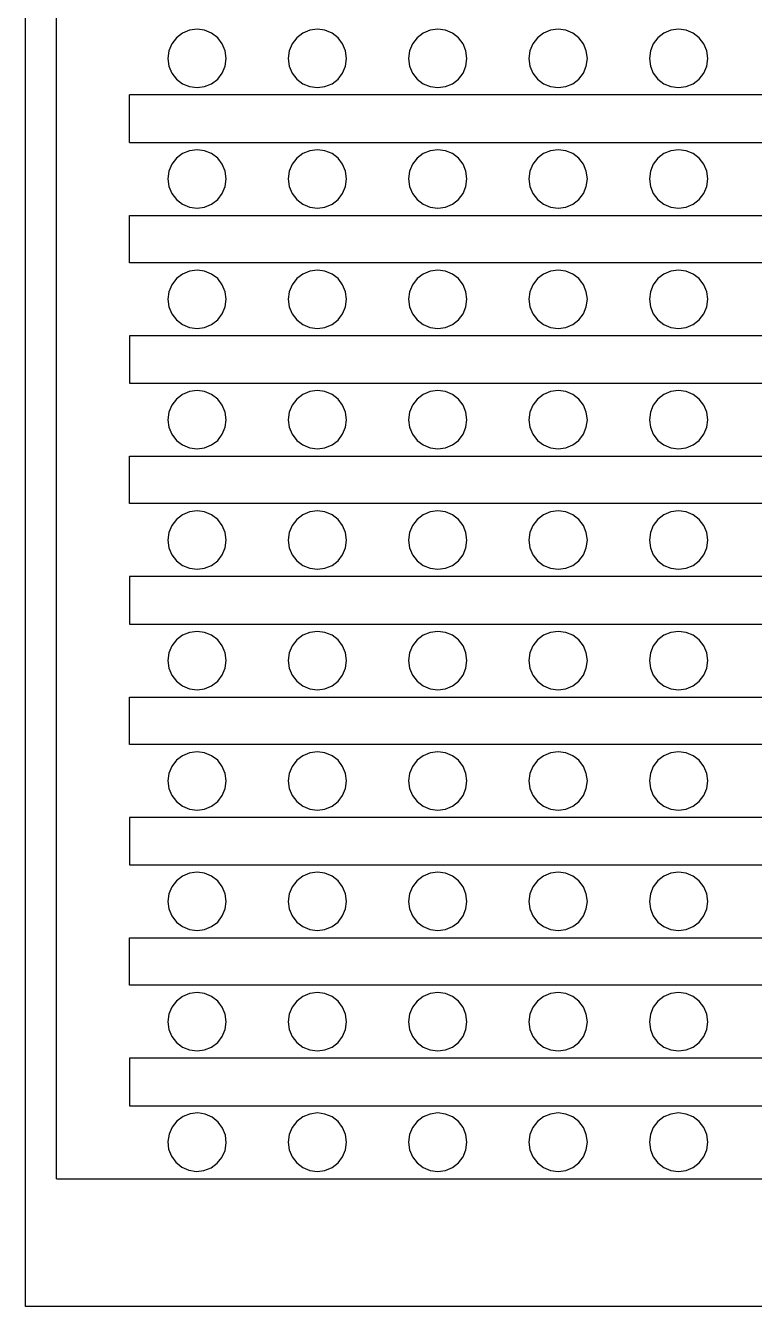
# Model space of a CAD drawing. Header units: metres. Extents: x 20 to 460, y 20 to 440.
# Drawn here: x 250 to 349.9, y 20 to 195.5 of the extents above; entities that cross this region are included whole.
import ezdxf

# ---------------------------------------------------------------- set-up
doc = ezdxf.new("R2010")
doc.units = ezdxf.units.M

msp = doc.modelspace()

# ---------------------------------------------------------------- linework, layer by layer
at = {"layer": 'Layer0'}
for p, q in [((250, 20), (250, 224.75)), ((254.25, 37.5), (254.25, 221.75)), ((272.46, 194.86), (271.5, 194.46)), ((273.5, 195), (272.46, 194.86)), ((274.54, 194.86), (273.5, 195)), ((275.5, 194.46), (274.54, 194.86)), ((288.96, 194.86), (288, 194.46)), ((290, 195), (288.96, 194.86)), ((291.04, 194.86), (290, 195)), ((292, 194.46), (291.04, 194.86)), ((305.46, 194.86), (304.5, 194.46)), ((306.5, 195), (305.46, 194.86)), ((307.54, 194.86), (306.5, 195)), ((308.5, 194.46), (307.54, 194.86)), ((321.96, 194.86), (321, 194.46)), ((323, 195), (321.96, 194.86)), ((324.04, 194.86), (323, 195)), ((325, 194.46), (324.04, 194.86)), ((338.46, 194.86), (337.5, 194.46)), ((339.5, 195), (338.46, 194.86)), ((340.54, 194.86), (339.5, 195)), ((341.5, 194.46), (340.54, 194.86)), ((270.67, 193.83), (270.04, 193)), ((271.5, 194.46), (270.67, 193.83)), ((276.33, 193.83), (275.5, 194.46)), ((276.96, 193), (276.33, 193.83)), ((287.17, 193.83), (286.54, 193)), ((288, 194.46), (287.17, 193.83)), ((292.83, 193.83), (292, 194.46)), ((293.46, 193), (292.83, 193.83)), ((303.67, 193.83), (303.04, 193)), ((304.5, 194.46), (303.67, 193.83)), ((309.33, 193.83), (308.5, 194.46)), ((309.96, 193), (309.33, 193.83)), ((320.17, 193.83), (319.54, 193)), ((321, 194.46), (320.17, 193.83)), ((325.83, 193.83), (325, 194.46)), ((326.46, 193), (325.83, 193.83)), ((336.67, 193.83), (336.04, 193)), ((337.5, 194.46), (336.67, 193.83)), ((342.33, 193.83), (341.5, 194.46)), ((342.96, 193), (342.33, 193.83)), ((269.64, 192.04), (269.5, 191)), ((270.04, 193), (269.64, 192.04)), ((277.36, 192.04), (276.96, 193)), ((277.5, 191), (277.36, 192.04)), ((286.14, 192.04), (286, 191)), ((286.54, 193), (286.14, 192.04)), ((293.86, 192.04), (293.46, 193)), ((294, 191), (293.86, 192.04)), ((302.64, 192.04), (302.5, 191)), ((303.04, 193), (302.64, 192.04)), ((310.36, 192.04), (309.96, 193)), ((310.5, 191), (310.36, 192.04)), ((319.14, 192.04), (319, 191)), ((319.54, 193), (319.14, 192.04)), ((326.86, 192.04), (326.46, 193)), ((327, 191), (326.86, 192.04)), ((335.64, 192.04), (335.5, 191)), ((336.04, 193), (335.64, 192.04)), ((343.36, 192.04), (342.96, 193)), ((343.5, 191), (343.36, 192.04)), ((269.5, 191), (269.64, 189.96)), ((269.64, 189.96), (270.04, 189)), ((276.96, 189), (277.36, 189.96)), ((277.36, 189.96), (277.5, 191)), ((286, 191), (286.14, 189.96)), ((286.14, 189.96), (286.54, 189)), ((293.46, 189), (293.86, 189.96)), ((293.86, 189.96), (294, 191)), ((302.5, 191), (302.64, 189.96)), ((302.64, 189.96), (303.04, 189)), ((309.96, 189), (310.36, 189.96)), ((310.36, 189.96), (310.5, 191)), ((319, 191), (319.14, 189.96)), ((319.14, 189.96), (319.54, 189)), ((326.46, 189), (326.86, 189.96)), ((326.86, 189.96), (327, 191)), ((335.5, 191), (335.64, 189.96)), ((335.64, 189.96), (336.04, 189)), ((342.96, 189), (343.36, 189.96)), ((343.36, 189.96), (343.5, 191)), ((270.04, 189), (270.67, 188.17)), ((270.67, 188.17), (271.5, 187.54)), ((275.5, 187.54), (276.33, 188.17)), ((276.33, 188.17), (276.96, 189)), ((286.54, 189), (287.17, 188.17)), ((287.17, 188.17), (288, 187.54)), ((292, 187.54), (292.83, 188.17)), ((292.83, 188.17), (293.46, 189)), ((303.04, 189), (303.67, 188.17)), ((303.67, 188.17), (304.5, 187.54)), ((308.5, 187.54), (309.33, 188.17)), ((309.33, 188.17), (309.96, 189)), ((319.54, 189), (320.17, 188.17)), ((320.17, 188.17), (321, 187.54)), ((325, 187.54), (325.83, 188.17)), ((325.83, 188.17), (326.46, 189)), ((336.04, 189), (336.67, 188.17)), ((336.67, 188.17), (337.5, 187.54)), ((341.5, 187.54), (342.33, 188.17)), ((342.33, 188.17), (342.96, 189)), ((271.5, 187.54), (272.46, 187.14)), ((272.46, 187.14), (273.5, 187)), ((273.5, 187), (274.54, 187.14)), ((274.54, 187.14), (275.5, 187.54)), ((288, 187.54), (288.96, 187.14)), ((288.96, 187.14), (290, 187)), ((290, 187), (291.04, 187.14)), ((291.04, 187.14), (292, 187.54)), ((304.5, 187.54), (305.46, 187.14)), ((305.46, 187.14), (306.5, 187)), ((306.5, 187), (307.54, 187.14)), ((307.54, 187.14), (308.5, 187.54)), ((321, 187.54), (321.96, 187.14)), ((321.96, 187.14), (323, 187)), ((323, 187), (324.04, 187.14)), ((324.04, 187.14), (325, 187.54)), ((337.5, 187.54), (338.46, 187.14)), ((338.46, 187.14), (339.5, 187)), ((339.5, 187), (340.54, 187.14)), ((340.54, 187.14), (341.5, 187.54)), ((445.75, 186), (264.25, 186)), ((264.25, 179.5), (264.25, 186)), ((264.25, 179.5), (445.75, 179.5)), ((270.67, 177.33), (270.04, 176.5)), ((271.5, 177.96), (270.67, 177.33)), ((272.46, 178.36), (271.5, 177.96)), ((273.5, 178.5), (272.46, 178.36)), ((274.54, 178.36), (273.5, 178.5)), ((275.5, 177.96), (274.54, 178.36)), ((276.33, 177.33), (275.5, 177.96)), ((276.96, 176.5), (276.33, 177.33)), ((287.17, 177.33), (286.54, 176.5)), ((288, 177.96), (287.17, 177.33)), ((288.96, 178.36), (288, 177.96)), ((290, 178.5), (288.96, 178.36)), ((291.04, 178.36), (290, 178.5)), ((292, 177.96), (291.04, 178.36)), ((292.83, 177.33), (292, 177.96)), ((293.46, 176.5), (292.83, 177.33)), ((303.67, 177.33), (303.04, 176.5)), ((304.5, 177.96), (303.67, 177.33)), ((305.46, 178.36), (304.5, 177.96)), ((306.5, 178.5), (305.46, 178.36)), ((307.54, 178.36), (306.5, 178.5)), ((308.5, 177.96), (307.54, 178.36)), ((309.33, 177.33), (308.5, 177.96)), ((309.96, 176.5), (309.33, 177.33)), ((320.17, 177.33), (319.54, 176.5)), ((321, 177.96), (320.17, 177.33)), ((321.96, 178.36), (321, 177.96)), ((323, 178.5), (321.96, 178.36)), ((324.04, 178.36), (323, 178.5)), ((325, 177.96), (324.04, 178.36)), ((325.83, 177.33), (325, 177.96)), ((326.46, 176.5), (325.83, 177.33)), ((336.67, 177.33), (336.04, 176.5)), ((337.5, 177.96), (336.67, 177.33)), ((338.46, 178.36), (337.5, 177.96)), ((339.5, 178.5), (338.46, 178.36)), ((340.54, 178.36), (339.5, 178.5)), ((341.5, 177.96), (340.54, 178.36)), ((342.33, 177.33), (341.5, 177.96)), ((342.96, 176.5), (342.33, 177.33)), ((269.64, 175.54), (269.5, 174.5)), ((270.04, 176.5), (269.64, 175.54)), ((277.36, 175.54), (276.96, 176.5)), ((277.5, 174.5), (277.36, 175.54)), ((286.14, 175.54), (286, 174.5)), ((286.54, 176.5), (286.14, 175.54)), ((293.86, 175.54), (293.46, 176.5)), ((294, 174.5), (293.86, 175.54)), ((302.64, 175.54), (302.5, 174.5)), ((303.04, 176.5), (302.64, 175.54)), ((310.36, 175.54), (309.96, 176.5)), ((310.5, 174.5), (310.36, 175.54)), ((319.14, 175.54), (319, 174.5)), ((319.54, 176.5), (319.14, 175.54)), ((326.86, 175.54), (326.46, 176.5)), ((327, 174.5), (326.86, 175.54)), ((335.64, 175.54), (335.5, 174.5)), ((336.04, 176.5), (335.64, 175.54)), ((343.36, 175.54), (342.96, 176.5)), ((343.5, 174.5), (343.36, 175.54)), ((269.5, 174.5), (269.64, 173.46)), ((277.36, 173.46), (277.5, 174.5)), ((286, 174.5), (286.14, 173.46)), ((293.86, 173.46), (294, 174.5)), ((302.5, 174.5), (302.64, 173.46)), ((310.36, 173.46), (310.5, 174.5)), ((319, 174.5), (319.14, 173.46)), ((326.86, 173.46), (327, 174.5)), ((335.5, 174.5), (335.64, 173.46)), ((343.36, 173.46), (343.5, 174.5)), ((269.64, 173.46), (270.04, 172.5)), ((270.04, 172.5), (270.67, 171.67)), ((276.33, 171.67), (276.96, 172.5)), ((276.96, 172.5), (277.36, 173.46)), ((286.14, 173.46), (286.54, 172.5)), ((286.54, 172.5), (287.17, 171.67)), ((292.83, 171.67), (293.46, 172.5)), ((293.46, 172.5), (293.86, 173.46)), ((302.64, 173.46), (303.04, 172.5)), ((303.04, 172.5), (303.67, 171.67)), ((309.33, 171.67), (309.96, 172.5)), ((309.96, 172.5), (310.36, 173.46)), ((319.14, 173.46), (319.54, 172.5)), ((319.54, 172.5), (320.17, 171.67)), ((325.83, 171.67), (326.46, 172.5)), ((326.46, 172.5), (326.86, 173.46)), ((335.64, 173.46), (336.04, 172.5)), ((336.04, 172.5), (336.67, 171.67)), ((342.33, 171.67), (342.96, 172.5)), ((342.96, 172.5), (343.36, 173.46)), ((270.67, 171.67), (271.5, 171.04)), ((271.5, 171.04), (272.46, 170.64)), ((272.46, 170.64), (273.5, 170.5)), ((273.5, 170.5), (274.54, 170.64)), ((274.54, 170.64), (275.5, 171.04)), ((275.5, 171.04), (276.33, 171.67)), ((287.17, 171.67), (288, 171.04)), ((288, 171.04), (288.96, 170.64)), ((288.96, 170.64), (290, 170.5)), ((290, 170.5), (291.04, 170.64)), ((291.04, 170.64), (292, 171.04)), ((292, 171.04), (292.83, 171.67)), ((303.67, 171.67), (304.5, 171.04)), ((304.5, 171.04), (305.46, 170.64)), ((305.46, 170.64), (306.5, 170.5)), ((306.5, 170.5), (307.54, 170.64)), ((307.54, 170.64), (308.5, 171.04)), ((308.5, 171.04), (309.33, 171.67)), ((320.17, 171.67), (321, 171.04)), ((321, 171.04), (321.96, 170.64)), ((321.96, 170.64), (323, 170.5)), ((323, 170.5), (324.04, 170.64)), ((324.04, 170.64), (325, 171.04)), ((325, 171.04), (325.83, 171.67)), ((336.67, 171.67), (337.5, 171.04)), ((337.5, 171.04), (338.46, 170.64)), ((338.46, 170.64), (339.5, 170.5)), ((339.5, 170.5), (340.54, 170.64)), ((340.54, 170.64), (341.5, 171.04)), ((341.5, 171.04), (342.33, 171.67)), ((264.25, 163), (264.25, 169.5)), ((264.25, 169.5), (455.75, 169.5)), ((455.75, 163), (264.25, 163)), ((271.5, 161.46), (270.67, 160.83)), ((272.46, 161.86), (271.5, 161.46)), ((273.5, 162), (272.46, 161.86)), ((274.54, 161.86), (273.5, 162)), ((275.5, 161.46), (274.54, 161.86)), ((276.33, 160.83), (275.5, 161.46)), ((288, 161.46), (287.17, 160.83)), ((288.96, 161.86), (288, 161.46)), ((290, 162), (288.96, 161.86)), ((291.04, 161.86), (290, 162)), ((292, 161.46), (291.04, 161.86)), ((292.83, 160.83), (292, 161.46)), ((304.5, 161.46), (303.67, 160.83)), ((305.46, 161.86), (304.5, 161.46)), ((306.5, 162), (305.46, 161.86)), ((307.54, 161.86), (306.5, 162)), ((308.5, 161.46), (307.54, 161.86)), ((309.33, 160.83), (308.5, 161.46)), ((321, 161.46), (320.17, 160.83)), ((321.96, 161.86), (321, 161.46)), ((323, 162), (321.96, 161.86)), ((324.04, 161.86), (323, 162)), ((325, 161.46), (324.04, 161.86)), ((325.83, 160.83), (325, 161.46)), ((337.5, 161.46), (336.67, 160.83)), ((338.46, 161.86), (337.5, 161.46)), ((339.5, 162), (338.46, 161.86)), ((340.54, 161.86), (339.5, 162)), ((341.5, 161.46), (340.54, 161.86)), ((342.33, 160.83), (341.5, 161.46)), ((270.04, 160), (269.64, 159.04)), ((270.67, 160.83), (270.04, 160)), ((276.96, 160), (276.33, 160.83)), ((277.36, 159.04), (276.96, 160)), ((286.54, 160), (286.14, 159.04)), ((287.17, 160.83), (286.54, 160)), ((293.46, 160), (292.83, 160.83)), ((293.86, 159.04), (293.46, 160)), ((303.04, 160), (302.64, 159.04)), ((303.67, 160.83), (303.04, 160)), ((309.96, 160), (309.33, 160.83)), ((310.36, 159.04), (309.96, 160)), ((319.54, 160), (319.14, 159.04)), ((320.17, 160.83), (319.54, 160)), ((326.46, 160), (325.83, 160.83)), ((326.86, 159.04), (326.46, 160)), ((336.04, 160), (335.64, 159.04)), ((336.67, 160.83), (336.04, 160)), ((342.96, 160), (342.33, 160.83)), ((343.36, 159.04), (342.96, 160)), ((269.64, 159.04), (269.5, 158)), ((269.5, 158), (269.64, 156.96)), ((277.5, 158), (277.36, 159.04)), ((277.36, 156.96), (277.5, 158)), ((286.14, 159.04), (286, 158)), ((286, 158), (286.14, 156.96)), ((294, 158), (293.86, 159.04)), ((293.86, 156.96), (294, 158)), ((302.64, 159.04), (302.5, 158)), ((302.5, 158), (302.64, 156.96)), ((310.5, 158), (310.36, 159.04)), ((310.36, 156.96), (310.5, 158)), ((319.14, 159.04), (319, 158)), ((319, 158), (319.14, 156.96)), ((327, 158), (326.86, 159.04)), ((326.86, 156.96), (327, 158)), ((335.64, 159.04), (335.5, 158)), ((335.5, 158), (335.64, 156.96)), ((343.5, 158), (343.36, 159.04)), ((343.36, 156.96), (343.5, 158)), ((269.64, 156.96), (270.04, 156)), ((276.96, 156), (277.36, 156.96)), ((286.14, 156.96), (286.54, 156)), ((293.46, 156), (293.86, 156.96)), ((302.64, 156.96), (303.04, 156)), ((309.96, 156), (310.36, 156.96)), ((319.14, 156.96), (319.54, 156)), ((326.46, 156), (326.86, 156.96)), ((335.64, 156.96), (336.04, 156)), ((342.96, 156), (343.36, 156.96)), ((270.04, 156), (270.67, 155.17)), ((270.67, 155.17), (271.5, 154.54)), ((271.5, 154.54), (272.46, 154.14)), ((274.54, 154.14), (275.5, 154.54)), ((275.5, 154.54), (276.33, 155.17)), ((276.33, 155.17), (276.96, 156)), ((286.54, 156), (287.17, 155.17)), ((287.17, 155.17), (288, 154.54)), ((288, 154.54), (288.96, 154.14)), ((291.04, 154.14), (292, 154.54)), ((292, 154.54), (292.83, 155.17)), ((292.83, 155.17), (293.46, 156)), ((303.04, 156), (303.67, 155.17)), ((303.67, 155.17), (304.5, 154.54)), ((304.5, 154.54), (305.46, 154.14)), ((307.54, 154.14), (308.5, 154.54)), ((308.5, 154.54), (309.33, 155.17)), ((309.33, 155.17), (309.96, 156)), ((319.54, 156), (320.17, 155.17)), ((320.17, 155.17), (321, 154.54)), ((321, 154.54), (321.96, 154.14)), ((324.04, 154.14), (325, 154.54)), ((325, 154.54), (325.83, 155.17)), ((325.83, 155.17), (326.46, 156)), ((336.04, 156), (336.67, 155.17)), ((336.67, 155.17), (337.5, 154.54)), ((337.5, 154.54), (338.46, 154.14)), ((340.54, 154.14), (341.5, 154.54)), ((341.5, 154.54), (342.33, 155.17)), ((342.33, 155.17), (342.96, 156)), ((445.75, 153), (264.25, 153)), ((264.25, 153), (264.25, 146.5)), ((272.46, 154.14), (273.5, 154)), ((273.5, 154), (274.54, 154.14)), ((288.96, 154.14), (290, 154)), ((290, 154), (291.04, 154.14)), ((305.46, 154.14), (306.5, 154)), ((306.5, 154), (307.54, 154.14)), ((321.96, 154.14), (323, 154)), ((323, 154), (324.04, 154.14)), ((338.46, 154.14), (339.5, 154)), ((339.5, 154), (340.54, 154.14)), ((264.25, 146.5), (445.75, 146.5)), ((270.67, 144.33), (270.04, 143.5)), ((271.5, 144.96), (270.67, 144.33)), ((272.46, 145.36), (271.5, 144.96)), ((273.5, 145.5), (272.46, 145.36)), ((274.54, 145.36), (273.5, 145.5)), ((275.5, 144.96), (274.54, 145.36)), ((276.33, 144.33), (275.5, 144.96)), ((276.96, 143.5), (276.33, 144.33)), ((287.17, 144.33), (286.54, 143.5)), ((288, 144.96), (287.17, 144.33)), ((288.96, 145.36), (288, 144.96)), ((290, 145.5), (288.96, 145.36)), ((291.04, 145.36), (290, 145.5)), ((292, 144.96), (291.04, 145.36)), ((292.83, 144.33), (292, 144.96)), ((293.46, 143.5), (292.83, 144.33)), ((303.67, 144.33), (303.04, 143.5)), ((304.5, 144.96), (303.67, 144.33)), ((305.46, 145.36), (304.5, 144.96)), ((306.5, 145.5), (305.46, 145.36)), ((307.54, 145.36), (306.5, 145.5)), ((308.5, 144.96), (307.54, 145.36)), ((309.33, 144.33), (308.5, 144.96)), ((309.96, 143.5), (309.33, 144.33)), ((320.17, 144.33), (319.54, 143.5)), ((321, 144.96), (320.17, 144.33)), ((321.96, 145.36), (321, 144.96)), ((323, 145.5), (321.96, 145.36)), ((324.04, 145.36), (323, 145.5)), ((325, 144.96), (324.04, 145.36)), ((325.83, 144.33), (325, 144.96)), ((326.46, 143.5), (325.83, 144.33)), ((336.67, 144.33), (336.04, 143.5)), ((337.5, 144.96), (336.67, 144.33)), ((338.46, 145.36), (337.5, 144.96)), ((339.5, 145.5), (338.46, 145.36)), ((340.54, 145.36), (339.5, 145.5)), ((341.5, 144.96), (340.54, 145.36)), ((342.33, 144.33), (341.5, 144.96)), ((342.96, 143.5), (342.33, 144.33)), ((269.64, 142.54), (269.5, 141.5)), ((270.04, 143.5), (269.64, 142.54)), ((277.36, 142.54), (276.96, 143.5)), ((277.5, 141.5), (277.36, 142.54)), ((286.14, 142.54), (286, 141.5)), ((286.54, 143.5), (286.14, 142.54)), ((293.86, 142.54), (293.46, 143.5)), ((294, 141.5), (293.86, 142.54)), ((302.64, 142.54), (302.5, 141.5)), ((303.04, 143.5), (302.64, 142.54)), ((310.36, 142.54), (309.96, 143.5)), ((310.5, 141.5), (310.36, 142.54)), ((319.14, 142.54), (319, 141.5)), ((319.54, 143.5), (319.14, 142.54)), ((326.86, 142.54), (326.46, 143.5)), ((327, 141.5), (326.86, 142.54)), ((335.64, 142.54), (335.5, 141.5)), ((336.04, 143.5), (335.64, 142.54)), ((343.36, 142.54), (342.96, 143.5)), ((343.5, 141.5), (343.36, 142.54)), ((269.5, 141.5), (269.64, 140.46)), ((269.64, 140.46), (270.04, 139.5)), ((276.96, 139.5), (277.36, 140.46)), ((277.36, 140.46), (277.5, 141.5)), ((286, 141.5), (286.14, 140.46)), ((286.14, 140.46), (286.54, 139.5)), ((293.46, 139.5), (293.86, 140.46)), ((293.86, 140.46), (294, 141.5)), ((302.5, 141.5), (302.64, 140.46)), ((302.64, 140.46), (303.04, 139.5)), ((309.96, 139.5), (310.36, 140.46)), ((310.36, 140.46), (310.5, 141.5)), ((319, 141.5), (319.14, 140.46)), ((319.14, 140.46), (319.54, 139.5)), ((326.46, 139.5), (326.86, 140.46)), ((326.86, 140.46), (327, 141.5)), ((335.5, 141.5), (335.64, 140.46)), ((335.64, 140.46), (336.04, 139.5)), ((342.96, 139.5), (343.36, 140.46)), ((343.36, 140.46), (343.5, 141.5)), ((270.04, 139.5), (270.67, 138.67)), ((270.67, 138.67), (271.5, 138.04)), ((275.5, 138.04), (276.33, 138.67)), ((276.33, 138.67), (276.96, 139.5)), ((286.54, 139.5), (287.17, 138.67)), ((287.17, 138.67), (288, 138.04)), ((292, 138.04), (292.83, 138.67)), ((292.83, 138.67), (293.46, 139.5)), ((303.04, 139.5), (303.67, 138.67)), ((303.67, 138.67), (304.5, 138.04)), ((308.5, 138.04), (309.33, 138.67)), ((309.33, 138.67), (309.96, 139.5)), ((319.54, 139.5), (320.17, 138.67)), ((320.17, 138.67), (321, 138.04)), ((325, 138.04), (325.83, 138.67)), ((325.83, 138.67), (326.46, 139.5)), ((336.04, 139.5), (336.67, 138.67)), ((336.67, 138.67), (337.5, 138.04)), ((341.5, 138.04), (342.33, 138.67)), ((342.33, 138.67), (342.96, 139.5)), ((271.5, 138.04), (272.46, 137.64)), ((272.46, 137.64), (273.5, 137.5)), ((273.5, 137.5), (274.54, 137.64)), ((274.54, 137.64), (275.5, 138.04)), ((288, 138.04), (288.96, 137.64)), ((288.96, 137.64), (290, 137.5)), ((290, 137.5), (291.04, 137.64)), ((291.04, 137.64), (292, 138.04)), ((304.5, 138.04), (305.46, 137.64)), ((305.46, 137.64), (306.5, 137.5)), ((306.5, 137.5), (307.54, 137.64)), ((307.54, 137.64), (308.5, 138.04)), ((321, 138.04), (321.96, 137.64)), ((321.96, 137.64), (323, 137.5)), ((323, 137.5), (324.04, 137.64)), ((324.04, 137.64), (325, 138.04)), ((337.5, 138.04), (338.46, 137.64)), ((338.46, 137.64), (339.5, 137.5)), ((339.5, 137.5), (340.54, 137.64)), ((340.54, 137.64), (341.5, 138.04)), ((264.25, 136.5), (455.75, 136.5)), ((264.25, 130), (264.25, 136.5)), ((455.75, 130), (264.25, 130)), ((271.5, 128.46), (270.67, 127.83)), ((272.46, 128.86), (271.5, 128.46)), ((273.5, 129), (272.46, 128.86)), ((274.54, 128.86), (273.5, 129)), ((275.5, 128.46), (274.54, 128.86)), ((276.33, 127.83), (275.5, 128.46)), ((288, 128.46), (287.17, 127.83)), ((288.96, 128.86), (288, 128.46)), ((290, 129), (288.96, 128.86)), ((291.04, 128.86), (290, 129)), ((292, 128.46), (291.04, 128.86)), ((292.83, 127.83), (292, 128.46)), ((304.5, 128.46), (303.67, 127.83)), ((305.46, 128.86), (304.5, 128.46)), ((306.5, 129), (305.46, 128.86)), ((307.54, 128.86), (306.5, 129)), ((308.5, 128.46), (307.54, 128.86)), ((309.33, 127.83), (308.5, 128.46)), ((321, 128.46), (320.17, 127.83)), ((321.96, 128.86), (321, 128.46)), ((323, 129), (321.96, 128.86)), ((324.04, 128.86), (323, 129)), ((325, 128.46), (324.04, 128.86)), ((325.83, 127.83), (325, 128.46)), ((337.5, 128.46), (336.67, 127.83)), ((338.46, 128.86), (337.5, 128.46)), ((339.5, 129), (338.46, 128.86)), ((340.54, 128.86), (339.5, 129)), ((341.5, 128.46), (340.54, 128.86)), ((342.33, 127.83), (341.5, 128.46)), ((270.04, 127), (269.64, 126.04)), ((270.67, 127.83), (270.04, 127)), ((276.96, 127), (276.33, 127.83)), ((277.36, 126.04), (276.96, 127)), ((286.54, 127), (286.14, 126.04)), ((287.17, 127.83), (286.54, 127)), ((293.46, 127), (292.83, 127.83)), ((293.86, 126.04), (293.46, 127)), ((303.04, 127), (302.64, 126.04)), ((303.67, 127.83), (303.04, 127)), ((309.96, 127), (309.33, 127.83)), ((310.36, 126.04), (309.96, 127)), ((319.54, 127), (319.14, 126.04)), ((320.17, 127.83), (319.54, 127)), ((326.46, 127), (325.83, 127.83)), ((326.86, 126.04), (326.46, 127)), ((336.04, 127), (335.64, 126.04)), ((336.67, 127.83), (336.04, 127)), ((342.96, 127), (342.33, 127.83)), ((343.36, 126.04), (342.96, 127)), ((269.64, 126.04), (269.5, 125)), ((269.5, 125), (269.64, 123.96)), ((277.5, 125), (277.36, 126.04)), ((277.36, 123.96), (277.5, 125)), ((286.14, 126.04), (286, 125)), ((286, 125), (286.14, 123.96)), ((294, 125), (293.86, 126.04)), ((293.86, 123.96), (294, 125)), ((302.64, 126.04), (302.5, 125)), ((302.5, 125), (302.64, 123.96)), ((310.5, 125), (310.36, 126.04)), ((310.36, 123.96), (310.5, 125)), ((319.14, 126.04), (319, 125)), ((319, 125), (319.14, 123.96)), ((327, 125), (326.86, 126.04)), ((326.86, 123.96), (327, 125)), ((335.64, 126.04), (335.5, 125)), ((335.5, 125), (335.64, 123.96)), ((343.5, 125), (343.36, 126.04)), ((343.36, 123.96), (343.5, 125)), ((269.64, 123.96), (270.04, 123)), ((270.04, 123), (270.67, 122.17)), ((276.33, 122.17), (276.96, 123)), ((276.96, 123), (277.36, 123.96)), ((286.14, 123.96), (286.54, 123)), ((286.54, 123), (287.17, 122.17)), ((292.83, 122.17), (293.46, 123)), ((293.46, 123), (293.86, 123.96)), ((302.64, 123.96), (303.04, 123)), ((303.04, 123), (303.67, 122.17)), ((309.33, 122.17), (309.96, 123)), ((309.96, 123), (310.36, 123.96)), ((319.14, 123.96), (319.54, 123)), ((319.54, 123), (320.17, 122.17)), ((325.83, 122.17), (326.46, 123)), ((326.46, 123), (326.86, 123.96)), ((335.64, 123.96), (336.04, 123)), ((336.04, 123), (336.67, 122.17)), ((342.33, 122.17), (342.96, 123)), ((342.96, 123), (343.36, 123.96)), ((270.67, 122.17), (271.5, 121.54)), ((271.5, 121.54), (272.46, 121.14)), ((272.46, 121.14), (273.5, 121)), ((273.5, 121), (274.54, 121.14)), ((274.54, 121.14), (275.5, 121.54)), ((275.5, 121.54), (276.33, 122.17)), ((287.17, 122.17), (288, 121.54)), ((288, 121.54), (288.96, 121.14)), ((288.96, 121.14), (290, 121)), ((290, 121), (291.04, 121.14)), ((291.04, 121.14), (292, 121.54)), ((292, 121.54), (292.83, 122.17)), ((303.67, 122.17), (304.5, 121.54)), ((304.5, 121.54), (305.46, 121.14)), ((305.46, 121.14), (306.5, 121)), ((306.5, 121), (307.54, 121.14)), ((307.54, 121.14), (308.5, 121.54)), ((308.5, 121.54), (309.33, 122.17)), ((320.17, 122.17), (321, 121.54)), ((321, 121.54), (321.96, 121.14)), ((321.96, 121.14), (323, 121)), ((323, 121), (324.04, 121.14)), ((324.04, 121.14), (325, 121.54)), ((325, 121.54), (325.83, 122.17)), ((336.67, 122.17), (337.5, 121.54)), ((337.5, 121.54), (338.46, 121.14)), ((338.46, 121.14), (339.5, 121)), ((339.5, 121), (340.54, 121.14)), ((340.54, 121.14), (341.5, 121.54)), ((341.5, 121.54), (342.33, 122.17)), ((445.75, 120), (264.25, 120)), ((264.25, 120), (264.25, 113.5)), ((264.25, 113.5), (445.75, 113.5)), ((272.46, 112.36), (271.5, 111.96)), ((273.5, 112.5), (272.46, 112.36)), ((274.54, 112.36), (273.5, 112.5)), ((275.5, 111.96), (274.54, 112.36)), ((288.96, 112.36), (288, 111.96)), ((290, 112.5), (288.96, 112.36)), ((291.04, 112.36), (290, 112.5)), ((292, 111.96), (291.04, 112.36)), ((305.46, 112.36), (304.5, 111.96)), ((306.5, 112.5), (305.46, 112.36)), ((307.54, 112.36), (306.5, 112.5)), ((308.5, 111.96), (307.54, 112.36)), ((321.96, 112.36), (321, 111.96)), ((323, 112.5), (321.96, 112.36)), ((324.04, 112.36), (323, 112.5)), ((325, 111.96), (324.04, 112.36)), ((338.46, 112.36), (337.5, 111.96)), ((339.5, 112.5), (338.46, 112.36)), ((340.54, 112.36), (339.5, 112.5)), ((341.5, 111.96), (340.54, 112.36)), ((270.67, 111.33), (270.04, 110.5)), ((271.5, 111.96), (270.67, 111.33)), ((276.33, 111.33), (275.5, 111.96)), ((276.96, 110.5), (276.33, 111.33)), ((287.17, 111.33), (286.54, 110.5)), ((288, 111.96), (287.17, 111.33)), ((292.83, 111.33), (292, 111.96)), ((293.46, 110.5), (292.83, 111.33)), ((303.67, 111.33), (303.04, 110.5)), ((304.5, 111.96), (303.67, 111.33)), ((309.33, 111.33), (308.5, 111.96)), ((309.96, 110.5), (309.33, 111.33)), ((320.17, 111.33), (319.54, 110.5)), ((321, 111.96), (320.17, 111.33)), ((325.83, 111.33), (325, 111.96)), ((326.46, 110.5), (325.83, 111.33)), ((336.67, 111.33), (336.04, 110.5)), ((337.5, 111.96), (336.67, 111.33)), ((342.33, 111.33), (341.5, 111.96)), ((342.96, 110.5), (342.33, 111.33)), ((269.64, 109.54), (269.5, 108.5)), ((270.04, 110.5), (269.64, 109.54)), ((277.36, 109.54), (276.96, 110.5)), ((277.5, 108.5), (277.36, 109.54)), ((286.14, 109.54), (286, 108.5)), ((286.54, 110.5), (286.14, 109.54)), ((293.86, 109.54), (293.46, 110.5)), ((294, 108.5), (293.86, 109.54)), ((302.64, 109.54), (302.5, 108.5)), ((303.04, 110.5), (302.64, 109.54)), ((310.36, 109.54), (309.96, 110.5)), ((310.5, 108.5), (310.36, 109.54)), ((319.14, 109.54), (319, 108.5)), ((319.54, 110.5), (319.14, 109.54)), ((326.86, 109.54), (326.46, 110.5)), ((327, 108.5), (326.86, 109.54)), ((335.64, 109.54), (335.5, 108.5)), ((336.04, 110.5), (335.64, 109.54)), ((343.36, 109.54), (342.96, 110.5)), ((343.5, 108.5), (343.36, 109.54)), ((269.5, 108.5), (269.64, 107.46)), ((269.64, 107.46), (270.04, 106.5)), ((276.96, 106.5), (277.36, 107.46)), ((277.36, 107.46), (277.5, 108.5)), ((286, 108.5), (286.14, 107.46)), ((286.14, 107.46), (286.54, 106.5)), ((293.46, 106.5), (293.86, 107.46)), ((293.86, 107.46), (294, 108.5)), ((302.5, 108.5), (302.64, 107.46)), ((302.64, 107.46), (303.04, 106.5)), ((309.96, 106.5), (310.36, 107.46)), ((310.36, 107.46), (310.5, 108.5)), ((319, 108.5), (319.14, 107.46)), ((319.14, 107.46), (319.54, 106.5)), ((326.46, 106.5), (326.86, 107.46)), ((326.86, 107.46), (327, 108.5)), ((335.5, 108.5), (335.64, 107.46)), ((335.64, 107.46), (336.04, 106.5)), ((342.96, 106.5), (343.36, 107.46)), ((343.36, 107.46), (343.5, 108.5)), ((270.04, 106.5), (270.67, 105.67)), ((270.67, 105.67), (271.5, 105.04)), ((275.5, 105.04), (276.33, 105.67)), ((276.33, 105.67), (276.96, 106.5)), ((286.54, 106.5), (287.17, 105.67)), ((287.17, 105.67), (288, 105.04)), ((292, 105.04), (292.83, 105.67)), ((292.83, 105.67), (293.46, 106.5)), ((303.04, 106.5), (303.67, 105.67)), ((303.67, 105.67), (304.5, 105.04)), ((308.5, 105.04), (309.33, 105.67)), ((309.33, 105.67), (309.96, 106.5)), ((319.54, 106.5), (320.17, 105.67)), ((320.17, 105.67), (321, 105.04)), ((325, 105.04), (325.83, 105.67)), ((325.83, 105.67), (326.46, 106.5)), ((336.04, 106.5), (336.67, 105.67)), ((336.67, 105.67), (337.5, 105.04)), ((341.5, 105.04), (342.33, 105.67)), ((342.33, 105.67), (342.96, 106.5)), ((271.5, 105.04), (272.46, 104.64)), ((272.46, 104.64), (273.5, 104.5)), ((273.5, 104.5), (274.54, 104.64)), ((274.54, 104.64), (275.5, 105.04)), ((288, 105.04), (288.96, 104.64)), ((288.96, 104.64), (290, 104.5)), ((290, 104.5), (291.04, 104.64)), ((291.04, 104.64), (292, 105.04)), ((304.5, 105.04), (305.46, 104.64)), ((305.46, 104.64), (306.5, 104.5)), ((306.5, 104.5), (307.54, 104.64)), ((307.54, 104.64), (308.5, 105.04)), ((321, 105.04), (321.96, 104.64)), ((321.96, 104.64), (323, 104.5)), ((323, 104.5), (324.04, 104.64)), ((324.04, 104.64), (325, 105.04)), ((337.5, 105.04), (338.46, 104.64)), ((338.46, 104.64), (339.5, 104.5)), ((339.5, 104.5), (340.54, 104.64)), ((340.54, 104.64), (341.5, 105.04)), ((264.25, 103.5), (455.75, 103.5)), ((264.25, 97), (264.25, 103.5)), ((455.75, 97), (264.25, 97)), ((270.67, 94.83), (270.04, 94)), ((271.5, 95.46), (270.67, 94.83)), ((272.46, 95.86), (271.5, 95.46)), ((273.5, 96), (272.46, 95.86)), ((274.54, 95.86), (273.5, 96)), ((275.5, 95.46), (274.54, 95.86)), ((276.33, 94.83), (275.5, 95.46)), ((276.96, 94), (276.33, 94.83)), ((287.17, 94.83), (286.54, 94)), ((288, 95.46), (287.17, 94.83)), ((288.96, 95.86), (288, 95.46)), ((290, 96), (288.96, 95.86)), ((291.04, 95.86), (290, 96)), ((292, 95.46), (291.04, 95.86)), ((292.83, 94.83), (292, 95.46)), ((293.46, 94), (292.83, 94.83)), ((303.67, 94.83), (303.04, 94)), ((304.5, 95.46), (303.67, 94.83)), ((305.46, 95.86), (304.5, 95.46)), ((306.5, 96), (305.46, 95.86)), ((307.54, 95.86), (306.5, 96)), ((308.5, 95.46), (307.54, 95.86)), ((309.33, 94.83), (308.5, 95.46)), ((309.96, 94), (309.33, 94.83)), ((320.17, 94.83), (319.54, 94)), ((321, 95.46), (320.17, 94.83)), ((321.96, 95.86), (321, 95.46)), ((323, 96), (321.96, 95.86)), ((324.04, 95.86), (323, 96)), ((325, 95.46), (324.04, 95.86)), ((325.83, 94.83), (325, 95.46)), ((326.46, 94), (325.83, 94.83)), ((336.67, 94.83), (336.04, 94)), ((337.5, 95.46), (336.67, 94.83)), ((338.46, 95.86), (337.5, 95.46)), ((339.5, 96), (338.46, 95.86)), ((340.54, 95.86), (339.5, 96)), ((341.5, 95.46), (340.54, 95.86)), ((342.33, 94.83), (341.5, 95.46)), ((342.96, 94), (342.33, 94.83)), ((269.64, 93.04), (269.5, 92)), ((270.04, 94), (269.64, 93.04)), ((277.36, 93.04), (276.96, 94)), ((277.5, 92), (277.36, 93.04)), ((286.14, 93.04), (286, 92)), ((286.54, 94), (286.14, 93.04)), ((293.86, 93.04), (293.46, 94)), ((294, 92), (293.86, 93.04)), ((302.64, 93.04), (302.5, 92)), ((303.04, 94), (302.64, 93.04)), ((310.36, 93.04), (309.96, 94)), ((310.5, 92), (310.36, 93.04)), ((319.14, 93.04), (319, 92)), ((319.54, 94), (319.14, 93.04)), ((326.86, 93.04), (326.46, 94)), ((327, 92), (326.86, 93.04)), ((335.64, 93.04), (335.5, 92)), ((336.04, 94), (335.64, 93.04)), ((343.36, 93.04), (342.96, 94)), ((343.5, 92), (343.36, 93.04)), ((269.5, 92), (269.64, 90.96)), ((277.36, 90.96), (277.5, 92)), ((286, 92), (286.14, 90.96)), ((293.86, 90.96), (294, 92)), ((302.5, 92), (302.64, 90.96)), ((310.36, 90.96), (310.5, 92)), ((319, 92), (319.14, 90.96)), ((326.86, 90.96), (327, 92)), ((335.5, 92), (335.64, 90.96)), ((343.36, 90.96), (343.5, 92)), ((269.64, 90.96), (270.04, 90)), ((270.04, 90), (270.67, 89.17)), ((276.33, 89.17), (276.96, 90)), ((276.96, 90), (277.36, 90.96)), ((286.14, 90.96), (286.54, 90)), ((286.54, 90), (287.17, 89.17)), ((292.83, 89.17), (293.46, 90)), ((293.46, 90), (293.86, 90.96)), ((302.64, 90.96), (303.04, 90)), ((303.04, 90), (303.67, 89.17)), ((309.33, 89.17), (309.96, 90)), ((309.96, 90), (310.36, 90.96)), ((319.14, 90.96), (319.54, 90)), ((319.54, 90), (320.17, 89.17)), ((325.83, 89.17), (326.46, 90)), ((326.46, 90), (326.86, 90.96)), ((335.64, 90.96), (336.04, 90)), ((336.04, 90), (336.67, 89.17)), ((342.33, 89.17), (342.96, 90)), ((342.96, 90), (343.36, 90.96)), ((270.67, 89.17), (271.5, 88.54)), ((271.5, 88.54), (272.46, 88.14)), ((272.46, 88.14), (273.5, 88)), ((273.5, 88), (274.54, 88.14)), ((274.54, 88.14), (275.5, 88.54)), ((275.5, 88.54), (276.33, 89.17)), ((287.17, 89.17), (288, 88.54)), ((288, 88.54), (288.96, 88.14)), ((288.96, 88.14), (290, 88)), ((290, 88), (291.04, 88.14)), ((291.04, 88.14), (292, 88.54)), ((292, 88.54), (292.83, 89.17)), ((303.67, 89.17), (304.5, 88.54)), ((304.5, 88.54), (305.46, 88.14)), ((305.46, 88.14), (306.5, 88)), ((306.5, 88), (307.54, 88.14)), ((307.54, 88.14), (308.5, 88.54)), ((308.5, 88.54), (309.33, 89.17)), ((320.17, 89.17), (321, 88.54)), ((321, 88.54), (321.96, 88.14)), ((321.96, 88.14), (323, 88)), ((323, 88), (324.04, 88.14)), ((324.04, 88.14), (325, 88.54)), ((325, 88.54), (325.83, 89.17)), ((336.67, 89.17), (337.5, 88.54)), ((337.5, 88.54), (338.46, 88.14)), ((338.46, 88.14), (339.5, 88)), ((339.5, 88), (340.54, 88.14)), ((340.54, 88.14), (341.5, 88.54)), ((341.5, 88.54), (342.33, 89.17)), ((445.75, 87), (264.25, 87)), ((264.25, 87), (264.25, 80.5)), ((264.25, 80.5), (445.75, 80.5)), ((272.46, 79.36), (271.5, 78.96)), ((273.5, 79.5), (272.46, 79.36)), ((274.54, 79.36), (273.5, 79.5)), ((275.5, 78.96), (274.54, 79.36)), ((288.96, 79.36), (288, 78.96)), ((290, 79.5), (288.96, 79.36)), ((291.04, 79.36), (290, 79.5)), ((292, 78.96), (291.04, 79.36)), ((305.46, 79.36), (304.5, 78.96)), ((306.5, 79.5), (305.46, 79.36)), ((307.54, 79.36), (306.5, 79.5)), ((308.5, 78.96), (307.54, 79.36)), ((321.96, 79.36), (321, 78.96)), ((323, 79.5), (321.96, 79.36)), ((324.04, 79.36), (323, 79.5)), ((325, 78.96), (324.04, 79.36)), ((338.46, 79.36), (337.5, 78.96)), ((339.5, 79.5), (338.46, 79.36)), ((340.54, 79.36), (339.5, 79.5)), ((341.5, 78.96), (340.54, 79.36)), ((270.04, 77.5), (269.64, 76.54)), ((270.67, 78.33), (270.04, 77.5)), ((271.5, 78.96), (270.67, 78.33)), ((276.33, 78.33), (275.5, 78.96)), ((276.96, 77.5), (276.33, 78.33)), ((277.36, 76.54), (276.96, 77.5)), ((286.54, 77.5), (286.14, 76.54)), ((287.17, 78.33), (286.54, 77.5)), ((288, 78.96), (287.17, 78.33)), ((292.83, 78.33), (292, 78.96)), ((293.46, 77.5), (292.83, 78.33)), ((293.86, 76.54), (293.46, 77.5)), ((303.04, 77.5), (302.64, 76.54)), ((303.67, 78.33), (303.04, 77.5)), ((304.5, 78.96), (303.67, 78.33)), ((309.33, 78.33), (308.5, 78.96)), ((309.96, 77.5), (309.33, 78.33)), ((310.36, 76.54), (309.96, 77.5)), ((319.54, 77.5), (319.14, 76.54)), ((320.17, 78.33), (319.54, 77.5)), ((321, 78.96), (320.17, 78.33)), ((325.83, 78.33), (325, 78.96)), ((326.46, 77.5), (325.83, 78.33)), ((326.86, 76.54), (326.46, 77.5)), ((336.04, 77.5), (335.64, 76.54)), ((336.67, 78.33), (336.04, 77.5)), ((337.5, 78.96), (336.67, 78.33)), ((342.33, 78.33), (341.5, 78.96)), ((342.96, 77.5), (342.33, 78.33)), ((343.36, 76.54), (342.96, 77.5)), ((269.64, 76.54), (269.5, 75.5)), ((269.5, 75.5), (269.64, 74.46)), ((277.5, 75.5), (277.36, 76.54)), ((277.36, 74.46), (277.5, 75.5)), ((286.14, 76.54), (286, 75.5)), ((286, 75.5), (286.14, 74.46)), ((294, 75.5), (293.86, 76.54)), ((293.86, 74.46), (294, 75.5)), ((302.64, 76.54), (302.5, 75.5)), ((302.5, 75.5), (302.64, 74.46)), ((310.5, 75.5), (310.36, 76.54)), ((310.36, 74.46), (310.5, 75.5)), ((319.14, 76.54), (319, 75.5)), ((319, 75.5), (319.14, 74.46)), ((327, 75.5), (326.86, 76.54)), ((326.86, 74.46), (327, 75.5)), ((335.64, 76.54), (335.5, 75.5)), ((335.5, 75.5), (335.64, 74.46)), ((343.5, 75.5), (343.36, 76.54)), ((343.36, 74.46), (343.5, 75.5)), ((269.64, 74.46), (270.04, 73.5)), ((276.96, 73.5), (277.36, 74.46)), ((286.14, 74.46), (286.54, 73.5)), ((293.46, 73.5), (293.86, 74.46)), ((302.64, 74.46), (303.04, 73.5)), ((309.96, 73.5), (310.36, 74.46)), ((319.14, 74.46), (319.54, 73.5)), ((326.46, 73.5), (326.86, 74.46)), ((335.64, 74.46), (336.04, 73.5)), ((342.96, 73.5), (343.36, 74.46)), ((270.04, 73.5), (270.67, 72.67)), ((270.67, 72.67), (271.5, 72.04)), ((271.5, 72.04), (272.46, 71.64)), ((274.54, 71.64), (275.5, 72.04)), ((275.5, 72.04), (276.33, 72.67)), ((276.33, 72.67), (276.96, 73.5)), ((286.54, 73.5), (287.17, 72.67)), ((287.17, 72.67), (288, 72.04)), ((288, 72.04), (288.96, 71.64)), ((291.04, 71.64), (292, 72.04)), ((292, 72.04), (292.83, 72.67)), ((292.83, 72.67), (293.46, 73.5)), ((303.04, 73.5), (303.67, 72.67)), ((303.67, 72.67), (304.5, 72.04)), ((304.5, 72.04), (305.46, 71.64)), ((307.54, 71.64), (308.5, 72.04)), ((308.5, 72.04), (309.33, 72.67)), ((309.33, 72.67), (309.96, 73.5)), ((319.54, 73.5), (320.17, 72.67)), ((320.17, 72.67), (321, 72.04)), ((321, 72.04), (321.96, 71.64)), ((324.04, 71.64), (325, 72.04)), ((325, 72.04), (325.83, 72.67)), ((325.83, 72.67), (326.46, 73.5)), ((336.04, 73.5), (336.67, 72.67)), ((336.67, 72.67), (337.5, 72.04)), ((337.5, 72.04), (338.46, 71.64)), ((340.54, 71.64), (341.5, 72.04)), ((341.5, 72.04), (342.33, 72.67)), ((342.33, 72.67), (342.96, 73.5)), ((264.25, 64), (264.25, 70.5)), ((264.25, 70.5), (455.75, 70.5)), ((272.46, 71.64), (273.5, 71.5)), ((273.5, 71.5), (274.54, 71.64)), ((288.96, 71.64), (290, 71.5)), ((290, 71.5), (291.04, 71.64)), ((305.46, 71.64), (306.5, 71.5)), ((306.5, 71.5), (307.54, 71.64)), ((321.96, 71.64), (323, 71.5)), ((323, 71.5), (324.04, 71.64)), ((338.46, 71.64), (339.5, 71.5)), ((339.5, 71.5), (340.54, 71.64)), ((455.75, 64), (264.25, 64)), ((270.67, 61.83), (270.04, 61)), ((271.5, 62.46), (270.67, 61.83)), ((272.46, 62.86), (271.5, 62.46)), ((273.5, 63), (272.46, 62.86)), ((274.54, 62.86), (273.5, 63)), ((275.5, 62.46), (274.54, 62.86)), ((276.33, 61.83), (275.5, 62.46)), ((276.96, 61), (276.33, 61.83)), ((287.17, 61.83), (286.54, 61)), ((288, 62.46), (287.17, 61.83)), ((288.96, 62.86), (288, 62.46)), ((290, 63), (288.96, 62.86)), ((291.04, 62.86), (290, 63)), ((292, 62.46), (291.04, 62.86)), ((292.83, 61.83), (292, 62.46)), ((293.46, 61), (292.83, 61.83)), ((303.67, 61.83), (303.04, 61)), ((304.5, 62.46), (303.67, 61.83)), ((305.46, 62.86), (304.5, 62.46)), ((306.5, 63), (305.46, 62.86)), ((307.54, 62.86), (306.5, 63)), ((308.5, 62.46), (307.54, 62.86)), ((309.33, 61.83), (308.5, 62.46)), ((309.96, 61), (309.33, 61.83)), ((320.17, 61.83), (319.54, 61)), ((321, 62.46), (320.17, 61.83)), ((321.96, 62.86), (321, 62.46)), ((323, 63), (321.96, 62.86)), ((324.04, 62.86), (323, 63)), ((325, 62.46), (324.04, 62.86)), ((325.83, 61.83), (325, 62.46)), ((326.46, 61), (325.83, 61.83)), ((336.67, 61.83), (336.04, 61)), ((337.5, 62.46), (336.67, 61.83)), ((338.46, 62.86), (337.5, 62.46)), ((339.5, 63), (338.46, 62.86)), ((340.54, 62.86), (339.5, 63)), ((341.5, 62.46), (340.54, 62.86)), ((342.33, 61.83), (341.5, 62.46)), ((342.96, 61), (342.33, 61.83)), ((269.64, 60.04), (269.5, 59)), ((270.04, 61), (269.64, 60.04)), ((277.36, 60.04), (276.96, 61)), ((277.5, 59), (277.36, 60.04)), ((286.14, 60.04), (286, 59)), ((286.54, 61), (286.14, 60.04)), ((293.86, 60.04), (293.46, 61)), ((294, 59), (293.86, 60.04)), ((302.64, 60.04), (302.5, 59)), ((303.04, 61), (302.64, 60.04)), ((310.36, 60.04), (309.96, 61)), ((310.5, 59), (310.36, 60.04)), ((319.14, 60.04), (319, 59)), ((319.54, 61), (319.14, 60.04)), ((326.86, 60.04), (326.46, 61)), ((327, 59), (326.86, 60.04)), ((335.64, 60.04), (335.5, 59)), ((336.04, 61), (335.64, 60.04)), ((343.36, 60.04), (342.96, 61)), ((343.5, 59), (343.36, 60.04)), ((269.5, 59), (269.64, 57.96)), ((269.64, 57.96), (270.04, 57)), ((276.96, 57), (277.36, 57.96)), ((277.36, 57.96), (277.5, 59)), ((286, 59), (286.14, 57.96)), ((286.14, 57.96), (286.54, 57)), ((293.46, 57), (293.86, 57.96)), ((293.86, 57.96), (294, 59)), ((302.5, 59), (302.64, 57.96)), ((302.64, 57.96), (303.04, 57)), ((309.96, 57), (310.36, 57.96)), ((310.36, 57.96), (310.5, 59)), ((319, 59), (319.14, 57.96)), ((319.14, 57.96), (319.54, 57)), ((326.46, 57), (326.86, 57.96)), ((326.86, 57.96), (327, 59)), ((335.5, 59), (335.64, 57.96)), ((335.64, 57.96), (336.04, 57)), ((342.96, 57), (343.36, 57.96)), ((343.36, 57.96), (343.5, 59)), ((270.04, 57), (270.67, 56.17)), ((270.67, 56.17), (271.5, 55.54)), ((275.5, 55.54), (276.33, 56.17)), ((276.33, 56.17), (276.96, 57)), ((286.54, 57), (287.17, 56.17)), ((287.17, 56.17), (288, 55.54)), ((292, 55.54), (292.83, 56.17)), ((292.83, 56.17), (293.46, 57)), ((303.04, 57), (303.67, 56.17)), ((303.67, 56.17), (304.5, 55.54)), ((308.5, 55.54), (309.33, 56.17)), ((309.33, 56.17), (309.96, 57)), ((319.54, 57), (320.17, 56.17)), ((320.17, 56.17), (321, 55.54)), ((325, 55.54), (325.83, 56.17)), ((325.83, 56.17), (326.46, 57)), ((336.04, 57), (336.67, 56.17)), ((336.67, 56.17), (337.5, 55.54)), ((341.5, 55.54), (342.33, 56.17)), ((342.33, 56.17), (342.96, 57)), ((271.5, 55.54), (272.46, 55.14)), ((272.46, 55.14), (273.5, 55)), ((273.5, 55), (274.54, 55.14)), ((274.54, 55.14), (275.5, 55.54)), ((288, 55.54), (288.96, 55.14)), ((288.96, 55.14), (290, 55)), ((290, 55), (291.04, 55.14)), ((291.04, 55.14), (292, 55.54)), ((304.5, 55.54), (305.46, 55.14)), ((305.46, 55.14), (306.5, 55)), ((306.5, 55), (307.54, 55.14)), ((307.54, 55.14), (308.5, 55.54)), ((321, 55.54), (321.96, 55.14)), ((321.96, 55.14), (323, 55)), ((323, 55), (324.04, 55.14)), ((324.04, 55.14), (325, 55.54)), ((337.5, 55.54), (338.46, 55.14)), ((338.46, 55.14), (339.5, 55)), ((339.5, 55), (340.54, 55.14)), ((340.54, 55.14), (341.5, 55.54)), ((445.75, 54), (264.25, 54)), ((264.25, 54), (264.25, 47.5)), ((264.25, 47.5), (445.75, 47.5)), ((271.58, 46.01), (270.74, 45.39)), ((272.55, 46.39), (271.58, 46.01)), ((273.59, 46.5), (272.55, 46.39)), ((274.62, 46.34), (273.59, 46.5)), ((275.58, 45.92), (274.62, 46.34)), ((276.39, 45.26), (275.58, 45.92)), ((288, 45.96), (287.17, 45.33)), ((288.96, 46.36), (288, 45.96)), ((290, 46.5), (288.96, 46.36)), ((291.04, 46.36), (290, 46.5)), ((292, 45.96), (291.04, 46.36)), ((292.83, 45.33), (292, 45.96)), ((304.5, 45.96), (303.67, 45.33)), ((305.46, 46.36), (304.5, 45.96)), ((306.5, 46.5), (305.46, 46.36)), ((307.54, 46.36), (306.5, 46.5)), ((308.5, 45.96), (307.54, 46.36)), ((309.33, 45.33), (308.5, 45.96)), ((321, 45.96), (320.17, 45.33)), ((321.96, 46.36), (321, 45.96)), ((323, 46.5), (321.96, 46.36)), ((324.04, 46.36), (323, 46.5)), ((325, 45.96), (324.04, 46.36)), ((325.83, 45.33), (325, 45.96)), ((337.5, 45.96), (336.67, 45.33)), ((338.46, 46.36), (337.5, 45.96)), ((339.5, 46.5), (338.46, 46.36)), ((340.54, 46.36), (339.5, 46.5)), ((341.5, 45.96), (340.54, 46.36)), ((342.33, 45.33), (341.5, 45.96)), ((270.08, 44.58), (269.66, 43.62)), ((270.74, 45.39), (270.08, 44.58)), ((277.01, 44.42), (276.39, 45.26)), ((277.39, 43.45), (277.01, 44.42)), ((286.54, 44.5), (286.14, 43.54)), ((287.17, 45.33), (286.54, 44.5)), ((293.46, 44.5), (292.83, 45.33)), ((293.86, 43.54), (293.46, 44.5)), ((303.04, 44.5), (302.64, 43.54)), ((303.67, 45.33), (303.04, 44.5)), ((309.96, 44.5), (309.33, 45.33)), ((310.36, 43.54), (309.96, 44.5)), ((319.54, 44.5), (319.14, 43.54)), ((320.17, 45.33), (319.54, 44.5)), ((326.46, 44.5), (325.83, 45.33)), ((326.86, 43.54), (326.46, 44.5)), ((336.04, 44.5), (335.64, 43.54)), ((336.67, 45.33), (336.04, 44.5)), ((342.96, 44.5), (342.33, 45.33)), ((343.36, 43.54), (342.96, 44.5)), ((269.66, 43.62), (269.5, 42.59)), ((269.5, 42.59), (269.61, 41.55)), ((277.34, 41.38), (277.5, 42.41)), ((277.5, 42.41), (277.39, 43.45)), ((286.14, 43.54), (286, 42.5)), ((286, 42.5), (286.14, 41.46)), ((294, 42.5), (293.86, 43.54)), ((293.86, 41.46), (294, 42.5)), ((302.64, 43.54), (302.5, 42.5)), ((302.5, 42.5), (302.64, 41.46)), ((310.5, 42.5), (310.36, 43.54)), ((310.36, 41.46), (310.5, 42.5)), ((319.14, 43.54), (319, 42.5)), ((319, 42.5), (319.14, 41.46)), ((327, 42.5), (326.86, 43.54)), ((326.86, 41.46), (327, 42.5)), ((335.64, 43.54), (335.5, 42.5)), ((335.5, 42.5), (335.64, 41.46)), ((343.5, 42.5), (343.36, 43.54)), ((343.36, 41.46), (343.5, 42.5)), ((269.61, 41.55), (269.99, 40.58)), ((269.99, 40.58), (270.61, 39.74)), ((276.26, 39.61), (276.92, 40.42)), ((276.92, 40.42), (277.34, 41.38)), ((286.14, 41.46), (286.54, 40.5)), ((286.54, 40.5), (287.17, 39.67)), ((292.83, 39.67), (293.46, 40.5)), ((293.46, 40.5), (293.86, 41.46)), ((302.64, 41.46), (303.04, 40.5)), ((303.04, 40.5), (303.67, 39.67)), ((309.33, 39.67), (309.96, 40.5)), ((309.96, 40.5), (310.36, 41.46)), ((319.14, 41.46), (319.54, 40.5)), ((319.54, 40.5), (320.17, 39.67)), ((325.83, 39.67), (326.46, 40.5)), ((326.46, 40.5), (326.86, 41.46)), ((335.64, 41.46), (336.04, 40.5)), ((336.04, 40.5), (336.67, 39.67)), ((342.33, 39.67), (342.96, 40.5)), ((342.96, 40.5), (343.36, 41.46)), ((270.61, 39.74), (271.42, 39.08)), ((271.42, 39.08), (272.38, 38.66)), ((272.38, 38.66), (273.41, 38.5)), ((273.41, 38.5), (274.45, 38.61)), ((274.45, 38.61), (275.42, 38.99)), ((275.42, 38.99), (276.26, 39.61)), ((287.17, 39.67), (288, 39.04)), ((288, 39.04), (288.96, 38.64)), ((288.96, 38.64), (290, 38.5)), ((290, 38.5), (291.04, 38.64)), ((291.04, 38.64), (292, 39.04)), ((292, 39.04), (292.83, 39.67)), ((303.67, 39.67), (304.5, 39.04)), ((304.5, 39.04), (305.46, 38.64)), ((305.46, 38.64), (306.5, 38.5)), ((306.5, 38.5), (307.54, 38.64)), ((307.54, 38.64), (308.5, 39.04)), ((308.5, 39.04), (309.33, 39.67)), ((320.17, 39.67), (321, 39.04)), ((321, 39.04), (321.96, 38.64)), ((321.96, 38.64), (323, 38.5)), ((323, 38.5), (324.04, 38.64)), ((324.04, 38.64), (325, 39.04)), ((325, 39.04), (325.83, 39.67)), ((336.67, 39.67), (337.5, 39.04)), ((337.5, 39.04), (338.46, 38.64)), ((338.46, 38.64), (339.5, 38.5)), ((339.5, 38.5), (340.54, 38.64)), ((340.54, 38.64), (341.5, 39.04)), ((341.5, 39.04), (342.33, 39.67)), ((254.25, 37.5), (455.75, 37.5)), ((460, 20), (250, 20))]:
    msp.add_line(p, q, dxfattribs=at)

doc.saveas('drawing.dxf')
